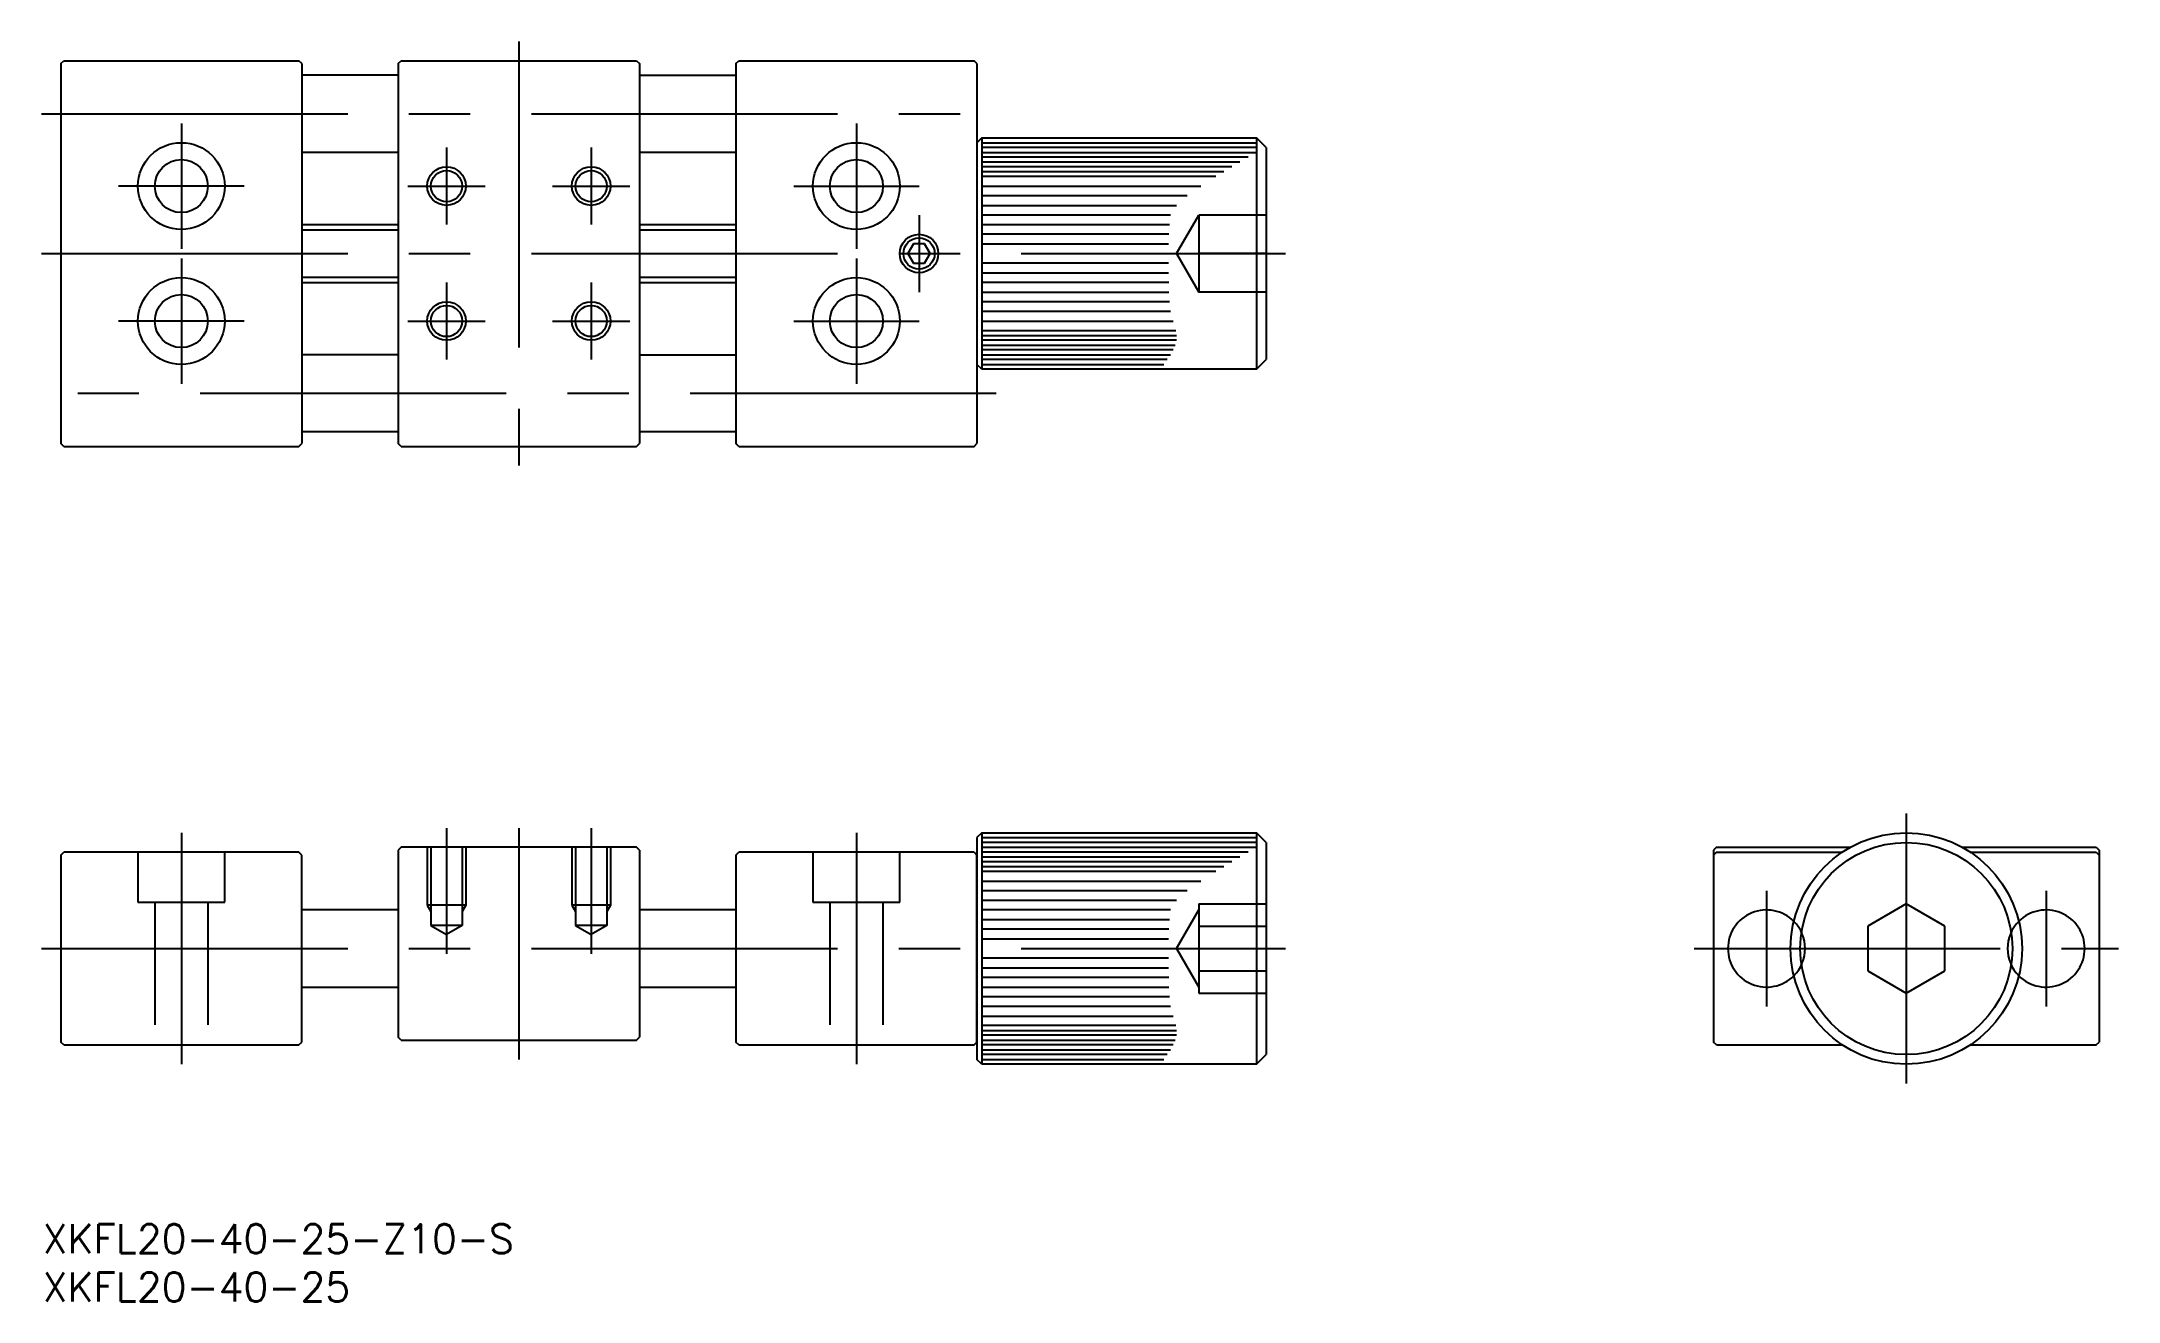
# Model space of a CAD drawing. Extents: x -193 to 22, y -37 to 94.
import ezdxf

# ---------------------------------------------------------------- set-up
doc = ezdxf.new("R2010")
doc.units = 0
doc.linetypes.add('CENTER', pattern=[50.8, 31.75, -6.35, 6.35, -6.35])
doc.linetypes.add('DASHED', pattern=[19.05, 12.7, -6.35])
doc.layers.get('0').update_dxf_attribs({"linetype": 'CONTINUOUS'})
doc.layers.add('CENTER', color=1, linetype='CONTINUOUS')
doc.styles.get("Standard").update_dxf_attribs({"font": 'txt.shx', "height": 3, "bigfont": 'bigfont.shx'})

# ---------------------------------------------------------------- blocks, each defined once
blk = doc.blocks.new('*U2')
at = {"color": 7, "linetype": 'CONTINUOUS'}
blk.add_text('XKFL20-40-25-Z10-S', height=3, dxfattribs=at).set_placement((-193.26, -31.61))
blk = doc.blocks.new('*U3')
at = {"color": 7, "linetype": 'CONTINUOUS'}
blk.add_text('XKFL20-40-25', height=3, dxfattribs=at).set_placement((-193.26, -36.61))

msp = doc.modelspace()

# ---------------------------------------------------------------- linework, layer by layer
at = {"color": 7, "linetype": 'CONTINUOUS'}
for p, q in [((-191.38, 91.79), (-191.08, 92.09)), ((-191.38, 91.79), (-191.38, 52.39)), ((-191.08, 92.09), (-166.68, 92.09)), ((-166.38, 91.79), (-166.68, 92.09)), ((-166.38, 91.79), (-166.38, 52.39)), ((-156.38, 90.59), (-166.38, 90.59)), ((-156.38, 91.79), (-156.08, 92.09)), ((-156.38, 91.79), (-156.38, 52.39)), ((-156.08, 92.09), (-131.68, 92.09)), ((-131.68, 92.09), (-131.38, 91.79)), ((-131.38, 91.79), (-131.38, 52.39)), ((-131.38, 90.59), (-121.38, 90.59)), ((-121.38, 91.79), (-121.08, 92.09)), ((-121.38, 91.79), (-121.38, 52.39)), ((-121.08, 92.09), (-96.68, 92.09)), ((-96.38, 91.79), (-96.68, 92.09)), ((-96.38, 91.79), (-96.38, 52.39)), ((-95.88, 84.09), (-96.38, 83.59)), ((-95.88, 84.09), (-95.88, 60.09)), ((-95.88, 84.09), (-67.38, 84.09)), ((-67.38, 84.09), (-67.38, 60.09)), ((-66.38, 83.09), (-67.38, 84.09)), ((-156.38, 82.59), (-166.38, 82.59)), ((-121.38, 82.59), (-131.38, 82.59)), ((-96.38, 83.59), (-96.38, 60.59)), ((-95.88, 83.59), (-67.38, 83.59)), ((-67.38, 83.09), (-95.88, 83.09)), ((-95.88, 82.59), (-67.38, 82.59)), ((-68.25, 82.09), (-95.88, 82.09)), ((-66.38, 83.09), (-66.38, 61.09)), ((-95.88, 81.59), (-69.11, 81.59)), ((-69.96, 81.09), (-95.88, 81.09)), ((-95.88, 80.59), (-70.79, 80.59)), ((-71.61, 80.09), (-95.88, 80.09)), ((-95.88, 79.09), (-73.16, 79.09)), ((-74.57, 78.09), (-95.88, 78.09)), ((-95.88, 77.09), (-75.68, 77.09)), ((-76.32, 76.09), (-95.88, 76.09)), ((-166.38, 75.09), (-156.38, 75.09)), ((-131.38, 75.09), (-121.38, 75.09)), ((-95.88, 75.09), (-76.42, 75.09)), ((-76.47, 74.09), (-95.88, 74.09)), ((-102.95, 73.09), (-103.53, 72.09)), ((-103.53, 72.09), (-102.95, 71.09)), ((-101.8, 73.09), (-102.95, 73.09)), ((-102.95, 71.09), (-101.8, 71.09)), ((-101.22, 72.09), (-101.8, 73.09)), ((-101.8, 71.09), (-101.22, 72.09)), ((-95.88, 73.09), (-76.5, 73.09)), ((-76.51, 71.09), (-95.88, 71.09)), ((-166.38, 69.09), (-156.38, 69.09)), ((-131.38, 69.09), (-121.38, 69.09)), ((-95.88, 70.09), (-76.51, 70.09)), ((-76.49, 69.09), (-95.88, 69.09)), ((-95.88, 68.09), (-76.47, 68.09)), ((-76.42, 67.09), (-95.88, 67.09)), ((-76.3, 66.09), (-95.88, 66.09)), ((-95.88, 65.09), (-76.04, 65.09)), ((-75.75, 64.09), (-95.88, 64.09)), ((-95.88, 63.59), (-75.67, 63.59)), ((-75.68, 63.09), (-95.88, 63.09)), ((-95.88, 62.59), (-75.81, 62.59)), ((-156.38, 61.59), (-166.38, 61.59)), ((-131.38, 61.59), (-121.38, 61.59)), ((-95.88, 60.09), (-96.38, 60.59)), ((-76.02, 62.09), (-95.88, 62.09)), ((-95.88, 61.59), (-76.3, 61.59)), ((-76.64, 61.09), (-95.88, 61.09)), ((-95.88, 60.59), (-77, 60.59)), ((-67.38, 60.09), (-66.38, 61.09)), ((-67.38, 60.09), (-95.88, 60.09)), ((-191.08, 52.09), (-191.38, 52.39)), ((-191.08, 52.09), (-166.68, 52.09)), ((-166.68, 52.09), (-166.38, 52.39)), ((-156.38, 53.59), (-166.38, 53.59)), ((-156.08, 52.09), (-156.38, 52.39)), ((-156.08, 52.09), (-131.68, 52.09)), ((-131.68, 52.09), (-131.38, 52.39)), ((-121.38, 53.59), (-131.38, 53.59)), ((-121.08, 52.09), (-121.38, 52.39)), ((-121.08, 52.09), (-96.68, 52.09)), ((-96.68, 52.09), (-96.38, 52.39)), ((-95.88, 12), (-96.38, 11.5)), ((-96.38, 11.5), (-96.38, -11.5)), ((-95.88, 12), (-67.38, 12)), ((-95.88, 12), (-95.88, -12)), ((-95.88, 11.5), (-67.38, 11.5)), ((-67.38, 11), (-95.88, 11)), ((-67.38, 12), (-67.38, -12)), ((-66.38, 11), (-67.38, 12)), ((-66.38, 11), (-66.38, -11)), ((-191.38, 9.7), (-191.08, 10)), ((-191.38, 9.7), (-191.38, -9.7)), ((-166.68, 10), (-191.08, 10)), ((-166.38, 9.7), (-166.68, 10)), ((-166.38, -9.7), (-166.38, 9.7)), ((-156.08, 10.5), (-156.38, 10.2)), ((-156.38, 10.2), (-156.38, -9.2)), ((-131.68, 10.5), (-156.08, 10.5)), ((-131.38, 10.2), (-131.68, 10.5)), ((-131.38, 10.2), (-131.38, -9.2)), ((-121.38, 9.7), (-121.08, 10)), ((-121.38, 9.7), (-121.38, -9.7)), ((-96.68, 10), (-121.08, 10)), ((-96.68, 10), (-96.38, 9.7)), ((-96.38, -9.7), (-96.38, 9.7)), ((-95.88, 10.5), (-67.38, 10.5)), ((-68.25, 10), (-95.88, 10)), ((-95.88, 9.5), (-69.11, 9.5)), ((-69.96, 9), (-95.88, 9)), ((-19.7, 10.5), (-20, 10.2)), ((-20, 10.2), (-20, -9.7)), ((-19.7, 10), (-20, 9.7)), ((-19.7, 10.5), (-5.81, 10.5)), ((-19.7, 10), (-6.63, 10)), ((5.81, 10.5), (19.7, 10.5)), ((6.63, 10), (19.7, 10)), ((19.7, 10.5), (20, 10.2)), ((19.7, 10), (20, 9.7)), ((20, 10.2), (20, -9.7)), ((-95.88, 8.5), (-70.79, 8.5)), ((-71.61, 8), (-95.88, 8)), ((-95.88, 7), (-73.16, 7)), ((-74.57, 6), (-95.88, 6)), ((-95.88, 5), (-75.68, 5)), ((0, 4.62), (-4, 2.31)), ((4, 2.31), (0, 4.62)), ((-156.38, 4), (-166.38, 4)), ((-121.38, 4), (-131.38, 4)), ((-76.32, 4), (-95.88, 4)), ((-95.88, 3), (-76.42, 3)), ((-4, 2.31), (-4, -2.31)), ((4, -2.31), (4, 2.31)), ((-76.47, 2), (-95.88, 2)), ((-95.88, 1), (-76.5, 1)), ((-76.51, -1), (-95.88, -1)), ((-95.88, -2), (-76.51, -2)), ((-166.38, -4), (-156.38, -4)), ((-131.38, -4), (-121.38, -4)), ((-76.49, -3), (-95.88, -3)), ((-95.88, -4), (-76.47, -4)), ((-4, -2.31), (0, -4.62)), ((0, -4.62), (4, -2.31)), ((-76.42, -5), (-95.88, -5)), ((-76.3, -6), (-95.88, -6)), ((-95.88, -7), (-76.04, -7)), ((-75.75, -8), (-95.88, -8)), ((-95.88, -8.5), (-75.67, -8.5)), ((-191.08, -10), (-191.38, -9.7)), ((-191.08, -10), (-166.68, -10)), ((-166.68, -10), (-166.38, -9.7)), ((-156.08, -9.5), (-156.38, -9.2)), ((-156.08, -9.5), (-131.68, -9.5)), ((-131.68, -9.5), (-131.38, -9.2)), ((-121.08, -10), (-121.38, -9.7)), ((-121.08, -10), (-96.68, -10)), ((-96.68, -10), (-96.38, -9.7)), ((-75.68, -9), (-95.88, -9)), ((-95.88, -9.5), (-75.81, -9.5)), ((-76.02, -10), (-95.88, -10)), ((-95.88, -10.5), (-76.3, -10.5)), ((-19.7, -10), (-20, -9.7)), ((-19.7, -10), (-6.63, -10)), ((6.63, -10), (19.7, -10)), ((19.7, -10), (20, -9.7)), ((-95.88, -12), (-96.38, -11.5)), ((-76.64, -11), (-95.88, -11)), ((-95.88, -11.5), (-77, -11.5)), ((-67.38, -12), (-95.88, -12)), ((-67.38, -12), (-66.38, -11))]:
    msp.add_line(p, q, dxfattribs=at)
at = {"color": 3, "linetype": 'DASHED'}
for p, q in [((-75.69, 72.09), (-73.38, 76.09)), ((-66.38, 76.09), (-73.38, 76.09)), ((-73.38, 76.09), (-73.38, 68.09)), ((-75.69, 72.09), (-73.38, 68.09)), ((-66.38, 72.09), (-73.38, 72.09)), ((-66.38, 68.09), (-73.38, 68.09)), ((-183.38, 10), (-183.38, 4.8)), ((-174.38, 4.8), (-174.38, 10)), ((-153.38, 10.5), (-153.38, 4.5)), ((-153, 10.5), (-153, 2.4)), ((-149.76, 10.5), (-149.76, 2.4)), ((-149.38, 10.5), (-149.38, 4.5)), ((-138.38, 10.5), (-138.38, 4.5)), ((-138, 10.5), (-138, 2.4)), ((-134.76, 10.5), (-134.76, 2.4)), ((-134.38, 10.5), (-134.38, 4.5)), ((-113.38, 10), (-113.38, 4.8)), ((-104.38, 4.8), (-104.38, 10)), ((-183.38, 4.8), (-174.38, 4.8)), ((-181.63, 4.8), (-181.63, -10)), ((-176.13, 4.8), (-176.13, -10)), ((-153.38, 4.5), (-153, 3.84)), ((-149.38, 4.5), (-153.38, 4.5)), ((-149.38, 4.5), (-149.76, 3.84)), ((-138.38, 4.5), (-138, 3.84)), ((-134.38, 4.5), (-138.38, 4.5)), ((-134.38, 4.5), (-134.76, 3.84)), ((-113.38, 4.8), (-104.38, 4.8)), ((-111.63, 4.8), (-111.63, -10)), ((-106.13, 4.8), (-106.13, -10)), ((-73.38, 4.62), (-73.38, -4.62)), ((-73.38, 4.62), (-66.38, 4.62)), ((-153, 2.4), (-151.38, 1.46)), ((-149.76, 2.4), (-153, 2.4)), ((-149.76, 2.4), (-151.38, 1.46)), ((-138, 2.4), (-136.38, 1.46)), ((-134.76, 2.4), (-138, 2.4)), ((-134.76, 2.4), (-136.38, 1.46)), ((-75.69, 0), (-73.38, 4)), ((-73.38, 2.31), (-66.38, 2.31)), ((-75.69, 0), (-73.38, -4)), ((-73.38, -2.31), (-66.38, -2.31)), ((-73.38, -4.62), (-66.38, -4.62))]:
    msp.add_line(p, q, dxfattribs=at)
at = {"color": 3, "linetype": 'CONTINUOUS'}
for p, q in [((-166.38, 74.54), (-156.38, 74.54)), ((-131.38, 74.54), (-121.38, 74.54)), ((-166.38, 69.63), (-156.38, 69.63)), ((-131.38, 69.63), (-121.38, 69.63))]:
    msp.add_line(p, q, dxfattribs=at)
at = {"color": 7, "linetype": 'CONTINUOUS'}
for centre, radius in [((-178.88, 79.09), 4.5), ((-108.88, 79.09), 4.5), ((-178.88, 79.09), 2.75), ((-151.38, 79.09), 1.62), ((-136.38, 79.09), 1.62), ((-108.88, 79.09), 2.75), ((-102.38, 72.09), 1.62), ((-178.88, 65.09), 4.5), ((-108.88, 65.09), 4.5), ((-178.88, 65.09), 2.75), ((-108.88, 65.09), 2.75), ((-151.38, 65.09), 1.62), ((-136.38, 65.09), 1.62), ((0, 0), 12), ((0, 0), 11)]:
    msp.add_circle(centre, radius, dxfattribs=at)
at = {"color": 3, "linetype": 'CONTINUOUS'}
for centre in [(-151.38, 79.09), (-136.38, 79.09), (-102.38, 72.09), (-151.38, 65.09), (-136.38, 65.09)]:
    msp.add_circle(centre, 2, dxfattribs=at)
at = {"color": 7, "linetype": 'CONTINUOUS'}
for centre, start, end in [((-14.5, 0), 44.8422, 315.1578), ((14.5, 0), 224.8422, 135.1578)]:
    msp.add_arc(centre, 4, start, end, dxfattribs=at)
at = {"color": 3, "linetype": 'DASHED'}
for centre, start, end in [((-14.5, 0), 315.1578, 44.8422), ((14.5, 0), 135.1578, 224.8422)]:
    msp.add_arc(centre, 4, start, end, dxfattribs=at)
at = {"layer": 'CENTER', "color": 1, "linetype": 'CENTER'}
for p, q in [((-143.88, 94.09), (-143.88, 50.09)), ((-193.38, 86.59), (-94.38, 86.59)), ((-178.88, 85.59), (-178.88, 72.59)), ((-108.88, 85.59), (-108.88, 72.59)), ((-151.38, 83.09), (-151.38, 75.09)), ((-136.38, 83.09), (-136.38, 75.09)), ((-172.38, 79.09), (-185.38, 79.09)), ((-155.38, 79.09), (-147.38, 79.09)), ((-140.38, 79.09), (-132.38, 79.09)), ((-115.38, 79.09), (-102.38, 79.09)), ((-102.38, 76.09), (-102.38, 68.09)), ((-193.38, 72.09), (-64.38, 72.09)), ((-178.88, 71.59), (-178.88, 58.59)), ((-108.88, 71.59), (-108.88, 58.59)), ((-151.38, 69.09), (-151.38, 61.09)), ((-136.38, 69.09), (-136.38, 61.09)), ((-172.38, 65.09), (-185.38, 65.09)), ((-155.38, 65.09), (-147.38, 65.09)), ((-140.38, 65.09), (-132.38, 65.09)), ((-115.38, 65.09), (-102.38, 65.09)), ((-94.38, 57.59), (-193.38, 57.59)), ((0, 14), (0, -14)), ((-178.88, 12), (-178.88, -12)), ((-151.38, 12.5), (-151.38, -0.54)), ((-143.88, 12.5), (-143.88, -11.5)), ((-136.38, 12.5), (-136.38, -0.54)), ((-108.88, 12), (-108.88, -12)), ((-14.5, 6), (-14.5, -6)), ((14.5, 6), (14.5, -6)), ((-22, 0), (22, 0)), ((-193.38, 0), (-64.38, 0))]:
    msp.add_line(p, q, dxfattribs=at)

# ---------------------------------------------------------------- block references
at = {"color": 7, "linetype": 'CONTINUOUS'}
for name in ['*U2', '*U3']:
    msp.add_blockref(name, (0, 0), dxfattribs=at)

doc.saveas('drawing.dxf')
